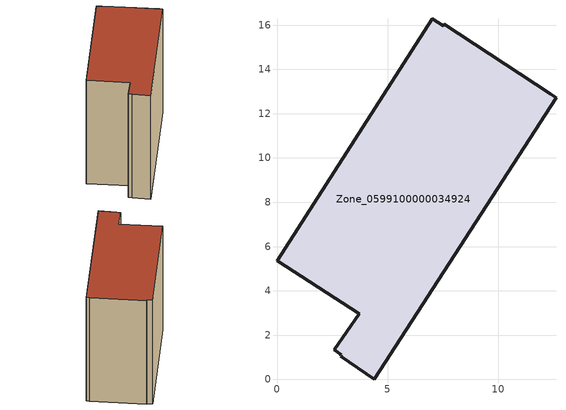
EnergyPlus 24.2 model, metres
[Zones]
Zone_0599100000034924
 floor ground (C_G): 2.9,1.11 2.59,1.32 3.71,2.97 0,5.36 7.01,16.29 7.52,15.97 7.57,16.04 12.34,12.9 12.61,12.73 4.4,0 2.88,1.05 z0
 wall outside (C_F): 3.71,2.97 2.59,1.32 2.9,1.11 2.88,1.05 4.4,0 12.61,12.73 12.34,12.9 7.57,16.04 7.52,15.97 7.01,16.29 0,5.36 3.71,2.97 z0:12.48
 roof outside (C_R): 2.59,1.32 2.9,1.11 2.88,1.05 4.4,0 12.61,12.73 12.34,12.9 7.57,16.04 7.52,15.97 7.01,16.29 0,5.36 3.71,2.97 z12.48
[BUILDING]
Pand.0599100000034924: North Axis=0; Terrain=City; Loads Convergence Tolerance Value=0.04; Temperature Convergence Tolerance Value=0.4; Solar Distribution=FullExterior; Maximum Number of Warmup Days=25; Minimum Number of Warmup Days=1
[Site:Location]
Rotterdam.The.Hague.AP_ZH_NLD Design_Conditions: Latitude=51.96; Longitude=4.45; Time Zone=1; Elevation=-4.5
[SITE:GROUNDTEMPERATURE:BUILDINGSURFACE]
18, 18, 18, 18, 18, 18, 18, 18, 18, 18, 18, 18
[MATERIAL] Thermal Absorptance=0.9; Solar Absorptance=0.7; Visible Absorptance=0.7
Name | Roughness | Thickness | Conductivity | Density | Specific Heat
G.TI.1946 | MediumSmooth | 0.15 | 1 | 540 | 1210
F.TI.1946 | Rough | 0.3 | 0.857143 | 1920 | 840
R.TI.1946 | MediumRough | 0.2 | 0.1 | 1500 | 1000
[CONSTRUCTION]
C_G: G.TI.1946
C_F: F.TI.1946
C_R: R.TI.1946
[ZONE]
Zone_0599100000034924: Type=1; Multiplier=1; Ceiling Height=Autocalculate; Volume=Autocalculate; Floor Area=autocalculate; Part of Total Floor Area=Yes
[ZONEINFILTRATION:DESIGNFLOWRATE]
Infil_Zone_0599100000034924: Zone or ZoneList or Space or SpaceList=Zone_0599100000034924; Schedule=AlwaysOn; Design Flow Rate Calculation Method=Flow/Area; Flow Rate per Floor Area=0.003; Constant Term Coefficient=1; Temperature Term Coefficient=0; Velocity Term Coefficient=0; Velocity Squared Term Coefficient=0
[HVACTEMPLATE:ZONE:IDEALLOADSAIRSYSTEM]
Zone_0599100000034924: Maximum Heating Supply Air Temperature=50; Minimum Cooling Supply Air Temperature=13; Maximum Heating Supply Air Humidity Ratio=0.0156; Minimum Cooling Supply Air Humidity Ratio=0.0077; Heating Limit=NoLimit; Cooling Limit=NoLimit; Dehumidification Control Type=ConstantSensibleHeatRatio; Cooling Sensible Heat Ratio=0.7; Dehumidification Setpoint=60; Humidification Control Type=None; Humidification Setpoint=30; Outdoor Air Method=None; Outdoor Air Flow Rate per Person=0.00944; Outdoor Air Flow Rate per Zone Floor Area=0; Outdoor Air Flow Rate per Zone=0; Demand Controlled Ventilation Type=None; Outdoor Air Economizer Type=NoEconomizer; Heat Recovery Type=None; Sensible Heat Recovery Effectiveness=0.7; Latent Heat Recovery Effectiveness=0.65
[ZONECONTROL:THERMOSTAT]
ThermostatControl_Zone_0599100000034924: Zone or ZoneList=Zone_0599100000034924; Control Type Schedule=DualSetpointControlType; Control 1=Thermostat_Zone_0599100000034924; Temperature Difference Between Cutout And Setpoint=0
[THERMOSTATSETPOINT:DUALSETPOINT]
Thermostat_Zone_0599100000034924: Heating Setpoint Temperature Schedule=HeatingSetpoint_Zone_0599100000034924; Cooling Setpoint Temperature Schedule=CoolingSetpoint_Zone_0599100000034924
[SCHEDULE:COMPACT]
HeatingSetpoint_Zone_0599100000034924: Through: 12/31, For: AllDays, Until: 24:00, 21
CoolingSetpoint_Zone_0599100000034924: Through: 12/31, For: AllDays, Until: 24:00, 24
DualSetpointControlType: Through: 12/31, For: AllDays, Until: 24:00, 4
AlwaysOn: Through: 12/31, For: AllDays, Until: 24:00, 1
